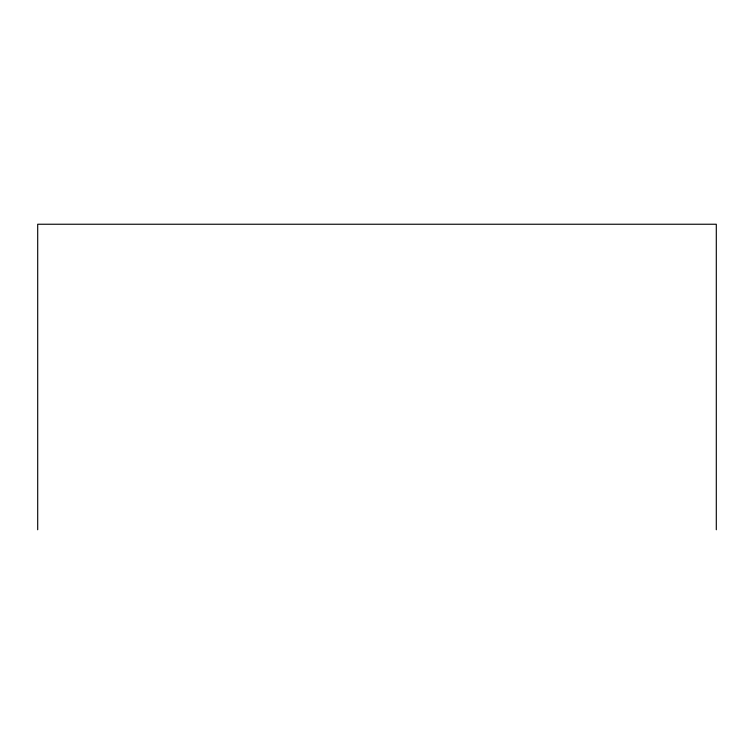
<?xml version="1.0" encoding="UTF-8"?>
<svg xmlns="http://www.w3.org/2000/svg" width="754" height="754" viewBox="0 0 754 754"><rect width="100%" height="100%" fill="white"/><g stroke="black" fill="none" stroke-linecap="round" stroke-linejoin="round"><path stroke-width="1.13" d="M716.3 529.76L716.3 224.24L37.7 224.24L37.7 529.76"/></g></svg>
